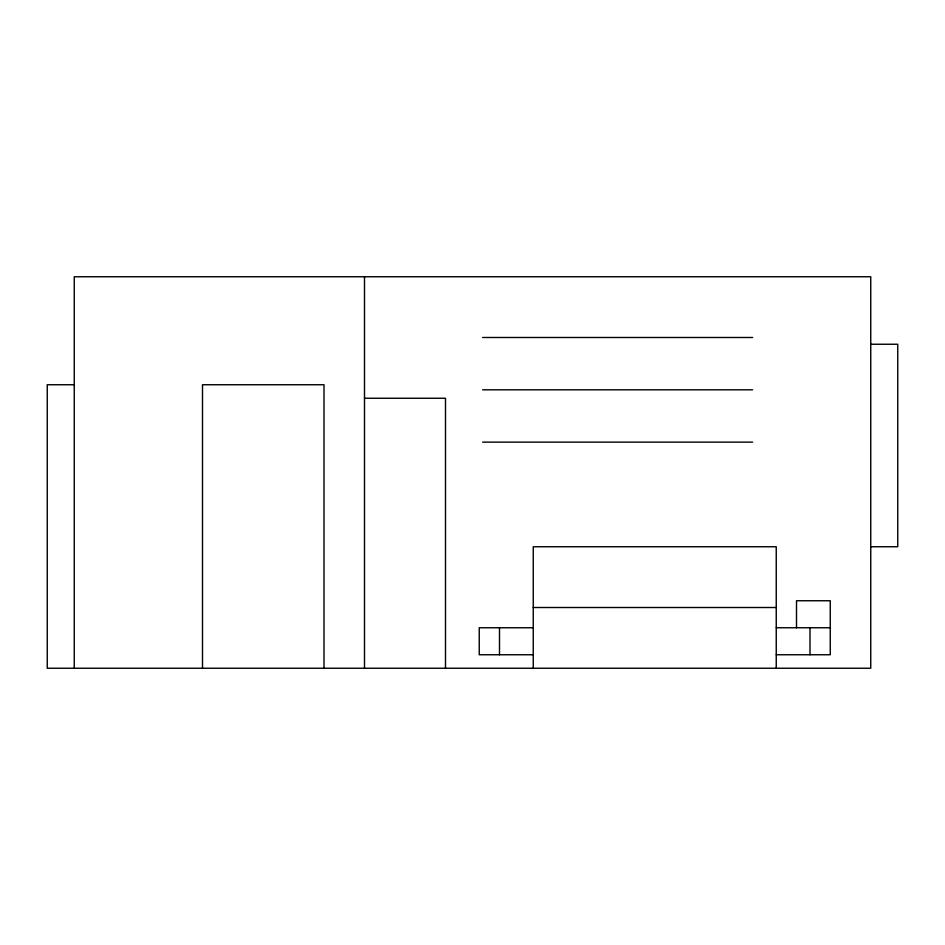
<?xml version="1.0" encoding="UTF-8"?>
<svg xmlns="http://www.w3.org/2000/svg" width="945" height="945" viewBox="0 0 945 945"><rect width="100%" height="100%" fill="white"/><g stroke="black" fill="none" stroke-linecap="round" stroke-linejoin="round"><path stroke-width="1.42" d="M482.623 337.495L752.622 337.495M870.747 344.252L897.75 344.252L897.75 546.753L870.747 546.753M74.253 384.745L47.25 384.745L47.25 668.245L870.747 668.245L870.747 276.755L74.253 276.755L74.253 668.245M482.623 389.812L752.622 389.812M364.498 398.247L445.497 398.247L445.497 668.245M482.623 442.13L752.622 442.13M533.252 607.505L776.247 607.505M533.252 627.752L479.245 627.752L479.245 654.755L533.252 654.755M776.247 627.752L830.253 627.752M776.247 654.755L830.253 654.755L830.253 600.748L796.505 600.748L796.505 627.752M809.995 627.752L809.995 654.755M776.247 668.245L776.247 546.753L533.252 546.753L533.252 668.245M499.503 627.752L499.503 654.755M364.498 276.755L364.498 668.245M324.005 668.245L324.005 384.745L202.502 384.745L202.502 668.245"/></g></svg>
